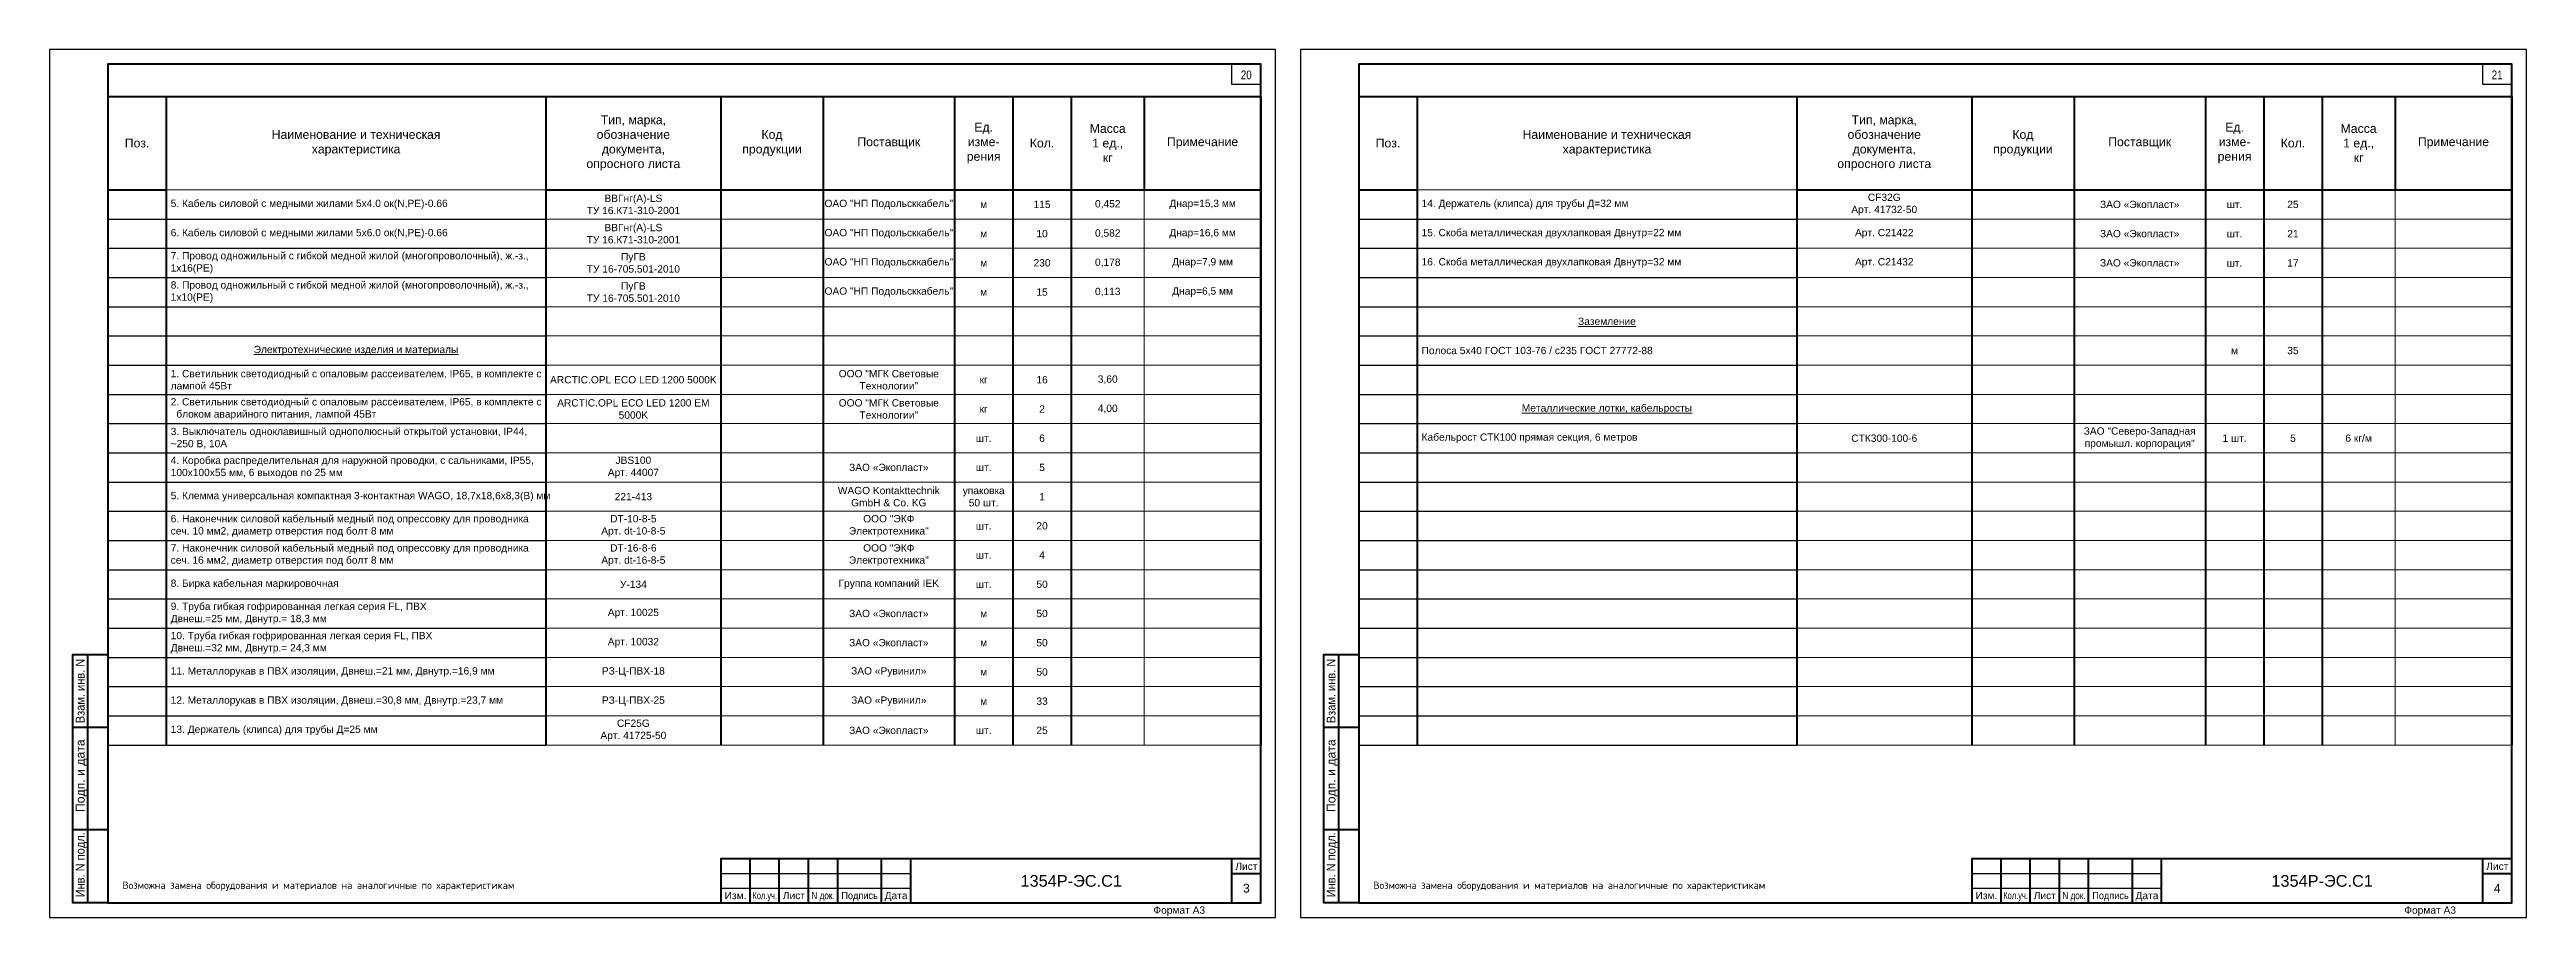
# Paper-space layout 'СПЕЦИФ' of a CAD drawing. Header units: millimetres. Extents: x 0 to 1706, y 0 to 297.
# Drawn here: x 858 to 1706, y 0 to 297 of the extents above; entities that cross this region are included whole.
import ezdxf
from ezdxf.enums import TextEntityAlignment as Align

# ---------------------------------------------------------------- set-up
doc = ezdxf.new("R2010")
doc.units = ezdxf.units.MM
doc.layers.add('$TEXT', color=250, linetype='Continuous')
doc.layers.add('$ФОРМАТКА', color=7, linetype='Continuous')
doc.layers.add('Таbлица текст', color=251, linetype='Continuous', lineweight=15)
doc.styles.add('$Arial2.5', font='arial.ttf', dxfattribs={"height": 2.5})
doc.styles.add('Arial', font='arial.ttf', dxfattribs={"height": 3.5})
doc.styles.add('GOST_B', font='isocpeur.ttf', dxfattribs={"height": 2.5})
doc.styles.add('Аннот2.5', font='arial.ttf', dxfattribs={"height": 2.5})
doc.styles.add('Таблица Arial 2.5', font='arial.ttf', dxfattribs={"width": 0.9, "height": 2.5})

# ---------------------------------------------------------------- blocks, each defined once
blk = doc.blocks.new('*T85')
at = {"layer": 'Таbлица текст', "color": 0, "linetype": 'ByBlock', "lineweight": 50, "transparency": 16777216}
for p, q in [((0, 0), (395, 0)), ((0, 0), (0, -32)), ((20, 0), (20, -32)), ((150, 0), (150, -32)), ((210, 0), (210, -32)), ((245, 0), (245, -32)), ((290, 0), (290, -32)), ((310, 0), (310, -32)), ((330, 0), (330, -32)), ((355, 0), (355, -32)), ((395, 0), (395, -32))]:
    blk.add_line(p, q, dxfattribs=at)
at = {"layer": 'Таbлица текст', "color": 0, "lineweight": 50, "transparency": 16777216}
for p, q in [((0, -32), (20, -32)), ((0, -32), (0, -222)), ((20, -32), (20, -222)), ((150, -32), (395, -32)), ((150, -32), (150, -222)), ((210, -32), (210, -222)), ((245, -32), (245, -222)), ((290, -32), (290, -222)), ((310, -32), (310, -222)), ((330, -32), (330, -222)), ((395, -32), (395, -222))]:
    blk.add_line(p, q, dxfattribs=at)
at = {"layer": 'Таbлица текст', "transparency": 16777216}
for p, q in [((20, -32), (150, -32)), ((355, -32), (355, -222)), ((150, -42), (395, -42)), ((150, -52), (395, -52)), ((150, -62), (395, -62)), ((150, -72), (395, -72)), ((150, -82), (395, -82)), ((150, -92), (395, -92)), ((150, -102), (395, -102)), ((150, -112), (395, -112)), ((150, -122), (395, -122)), ((150, -132), (395, -132)), ((150, -142), (395, -142)), ((150, -152), (395, -152)), ((150, -162), (395, -162)), ((150, -172), (395, -172)), ((150, -182), (395, -182)), ((150, -192), (395, -192)), ((150, -202), (395, -202)), ((150, -212), (395, -212)), ((150, -222), (395, -222))]:
    blk.add_line(p, q, dxfattribs=at)
at = {"layer": 'Таbлица текст', "color": 0, "lineweight": -2, "transparency": 16777216}
for p, q in [((0, -42), (150, -42)), ((0, -52), (150, -52)), ((0, -62), (150, -62)), ((0, -72), (150, -72)), ((0, -82), (150, -82)), ((0, -92), (150, -92)), ((0, -102), (150, -102)), ((0, -112), (150, -112)), ((0, -122), (150, -122)), ((0, -132), (150, -132)), ((0, -142), (150, -142)), ((0, -152), (150, -152)), ((0, -162), (150, -162)), ((0, -172), (150, -172)), ((0, -182), (150, -182)), ((0, -192), (150, -192)), ((0, -202), (150, -202)), ((0, -212), (150, -212)), ((0, -222), (150, -222))]:
    blk.add_line(p, q, dxfattribs=at)
at = {"layer": 'Таbлица текст', "transparency": 16777216}
for s, insert, char_height, width, attachment_point, style in [('{\\W1;Тип, марка,\\Pобозначение \\Pдокумента,\\Pопросного листа}', (180, -16), 3, 58, 5, 'Таблица Arial 2.5'), ('{\\W1;Поз.}', (10, -16), 3, 18, 5, 'Таблица Arial 2.5'), ('{\\W1;Наименование и техническая\\Pхарактеристика}', (85, -16), 3, 128, 5, 'Таблица Arial 2.5'), ('{\\W1;Код\\Pпродукции}', (227.5, -16), 3, 33, 5, 'Таблица Arial 2.5'), ('{\\W1;Поставщик}', (267.5, -16), 3, 43, 5, 'Таблица Arial 2.5'), ('{\\W1;Ед. изме-\\Pрения}', (300, -16), 3, 16, 5, 'Таблица Arial 2.5'), ('{\\W1;Кол.}', (320, -16), 3, 18, 5, 'Таблица Arial 2.5'), ('{\\W1;Масса\\P1 ед.,\\Pкг}', (342.5, -16), 3, 23, 5, 'Таблица Arial 2.5'), ('{\\W1;Примечание}', (375, -16), 3, 38, 5, 'Таблица Arial 2.5'), ('{\\C7;ВВГнг(А)-LS\\PТУ 16.К71-310-2001}', (180, -37), 2.5, 57, 5, '$Arial2.5'), ('5. {\\C7;Кабель силовой с медными жилами 5х4.0 ок(N,PE)-0.66}', (21.5, -37), 2.5, 127, 4, '$Arial2.5'), ('ОАО "НП Подольсккабель"', (267.5, -37), 2.5, 42, 5, '$Arial2.5'), ('м', (300, -37), 2.5, 17, 5, '$Arial2.5'), ('115', (320, -37), 2.5, 17, 5, '$Arial2.5'), ('0,452', (342.5, -37), 2.5, 21, 5, 'Аннот2.5'), ('Днар=15,3 мм', (375, -37), 2.5, 37, 5, '$Arial2.5'), ('6. {\\C7;Кабель силовой с медными жилами 5х6.0 ок(N,PE)-0.66}', (21.5, -47), 2.5, 127, 4, '$Arial2.5'), ('{\\C7;ВВГнг(А)-LS\\PТУ 16.К71-310-2001}', (180, -47), 2.5, 57, 5, '$Arial2.5'), ('ОАО "НП Подольсккабель"', (267.5, -47), 2.5, 42, 5, '$Arial2.5'), ('м', (300, -47), 2.5, 17, 5, '$Arial2.5'), ('10', (320, -47), 2.5, 17, 5, '$Arial2.5'), ('0,582', (342.5, -47), 2.5, 21, 5, 'Аннот2.5'), ('Днар=16,6 мм', (375, -47), 2.5, 37, 5, '$Arial2.5'), ('7. Провод одножильный с гибкой медной жилой (многопроволочный), ж.-з., 1х16(PE)', (21.5, -57), 2.5, 127, 4, '$Arial2.5'), ('ПуГВ\\P{\\fArial|b0|i0|c204|p32;ТУ 16-705.501-2010\\fArial|b1|i0|c204|p32; } ', (180, -57), 2.5, 57, 5, '$Arial2.5'), ('ОАО "НП Подольсккабель"', (267.5, -57), 2.5, 42, 5, '$Arial2.5'), ('м', (300, -57), 2.5, 17, 5, '$Arial2.5'), ('230', (320, -57), 2.5, 17, 5, '$Arial2.5'), ('0,178', (342.5, -57), 2.5, 21, 5, 'Аннот2.5'), ('Днар=7,9 мм', (375, -57), 2.5, 37, 5, '$Arial2.5'), ('8. Провод одножильный с гибкой медной жилой (многопроволочный), ж.-з., 1х10(PE)', (21.5, -67), 2.5, 127, 4, '$Arial2.5'), ('ПуГВ\\P{\\fArial|b0|i0|c204|p32;ТУ 16-705.501-2010\\fArial|b1|i0|c204|p32; } ', (180, -67), 2.5, 57, 5, '$Arial2.5'), ('ОАО "НП Подольсккабель"', (267.5, -67), 2.5, 42, 5, '$Arial2.5'), ('м', (300, -67), 2.5, 17, 5, '$Arial2.5'), ('15', (320, -67), 2.5, 17, 5, '$Arial2.5'), ('0,113', (342.5, -67), 2.5, 21, 5, 'Аннот2.5'), ('Днар=6,5 мм', (375, -67), 2.5, 37, 5, '$Arial2.5'), ('{\\LЭлектротехнические изделия и материалы}', (85, -87), 2.5, 127, 5, '$Arial2.5'), ('1. Светильник светодиодный с опаловым рассеивателем, IP65, в комплекте с лампой 45Вт', (21.5, -97), 2.5, 127, 4, '$Arial2.5'), ('ARCTIC.OPL ECO LED 1200 5000K', (180, -97), 2.5, 57, 5, 'Аннот2.5'), ('ООО "МГК Световые Технологии"', (267.5, -97), 2.5, 42, 5, '$Arial2.5'), ('кг', (300, -97), 2.5, 17, 5, '$Arial2.5'), ('16', (320, -97), 2.5, 17, 5, '$Arial2.5'), ('3,60', (342.5, -97), 2.5, 21, 5, 'Аннот2.5'), ('2. Светильник светодиодный с опаловым рассеивателем, IP65, в комплекте с   блоком аварийного питания, лампой 45Вт', (21.5, -107), 2.5, 127, 4, '$Arial2.5'), ('ARCTIC.OPL ECO LED 1200 EM 5000K', (180, -107), 2.5, 57, 5, '$Arial2.5'), ('ООО "МГК Световые Технологии"', (267.5, -107), 2.5, 42, 5, '$Arial2.5'), ('кг', (300, -107), 2.5, 17, 5, '$Arial2.5'), ('2', (320, -107), 2.5, 17, 5, '$Arial2.5'), ('4,00', (342.5, -107), 2.5, 21, 5, 'Аннот2.5'), ('3. Выключатель одноклавишный однополюсный открытой установки, IP44, ~250 B, 10A', (21.5, -117), 2.5, 127, 4, '$Arial2.5'), ('шт.', (300, -117), 2.5, 17, 5, '$Arial2.5'), ('6', (320, -117), 2.5, 17, 5, '$Arial2.5'), ('4. Коробка распределительная для наружной проводки, с сальниками, IP55, 100х100х55 мм, 6 выходов по 25 мм', (21.5, -127), 2.5, 127, 4, '$Arial2.5'), ('JBS100\\PАрт. 44007', (180, -127), 2.5, 57, 5, 'Аннот2.5'), ('ЗАО «Экопласт»', (267.5, -127), 2.5, 42, 5, 'Аннот2.5'), ('шт.', (300, -127), 2.5, 17, 5, '$Arial2.5'), ('5', (320, -127), 2.5, 17, 5, 'Аннот2.5'), ('5. Клемма универсальная компактная 3-контактная WAGO, 18,7х18,6х8,3(В) мм', (21.5, -137), 2.5, 127, 4, 'Аннот2.5'), ('221-413', (180, -137), 2.5, 57, 5, 'Аннот2.5'), ('WAGO Kontakttechnik GmbH & Co. KG', (267.5, -137), 2.5, 42, 5, 'Аннот2.5'), ('упаковка 50 шт.', (300, -137), 2.5, 17, 5, 'Аннот2.5'), ('1', (320, -137), 2.5, 17, 5, 'Аннот2.5'), ('6. Наконечник силовой кабельный медный под опрессовку для проводника сеч. 10 мм2, диаметр отверстия под болт 8 мм ', (21.5, -147), 2.5, 127, 4, '$Arial2.5'), ('DT-10-8-5\\PАрт. dt-10-8-5', (180, -147), 2.5, 57, 5, 'Аннот2.5'), ('ООО "ЭКФ Электротехника"', (267.5, -147), 2.5, 42, 5, 'Аннот2.5'), ('шт.', (300, -147), 2.5, 17, 5, 'Аннот2.5'), ('20', (320, -147), 2.5, 17, 5, 'Аннот2.5'), ('7. Наконечник силовой кабельный медный под опрессовку для проводника сеч. 16 мм2, диаметр отверстия под болт 8 мм ', (21.5, -157), 2.5, 127, 4, '$Arial2.5'), ('DT-16-8-6\\PАрт. dt-16-8-5', (180, -157), 2.5, 57, 5, 'Аннот2.5'), ('ООО "ЭКФ Электротехника"', (267.5, -157), 2.5, 42, 5, 'Аннот2.5'), ('шт.', (300, -157), 2.5, 17, 5, 'Аннот2.5'), ('4', (320, -157), 2.5, 17, 5, 'Аннот2.5'), ('8. Бирка кабельная маркировочная ', (21.5, -167), 2.5, 127, 4, '$Arial2.5'), ('У-134', (180, -167), 2.5, 57, 5, 'Аннот2.5'), ('Группа компаний IEK', (267.5, -167), 2.5, 42, 5, 'Аннот2.5'), ('шт.', (300, -167), 2.5, 17, 5, 'Аннот2.5'), ('50', (320, -167), 2.5, 17, 5, 'Аннот2.5'), ('9. Труба гибкая гофрированная легкая серия FL, ПВХ\\PДвнеш.=25 мм, Двнутр.= 18,3 мм ', (21.5, -177), 2.5, 127, 4, '$Arial2.5'), ('Арт. 10025', (180, -177), 2.5, 57, 5, 'Аннот2.5'), ('ЗАО «Экопласт»', (267.5, -177), 2.5, 42, 5, 'Аннот2.5'), ('м', (300, -177), 2.5, 17, 5, 'Аннот2.5'), ('50', (320, -177), 2.5, 17, 5, 'Аннот2.5'), ('10. Труба гибкая гофрированная легкая серия FL, ПВХ\\PДвнеш.=32 мм, Двнутр.= 24,3 мм ', (21.5, -187), 2.5, 127, 4, '$Arial2.5'), ('Арт. 10032', (180, -187), 2.5, 57, 5, 'Аннот2.5'), ('ЗАО «Экопласт»', (267.5, -187), 2.5, 42, 5, 'Аннот2.5'), ('м', (300, -187), 2.5, 17, 5, 'Аннот2.5'), ('50', (320, -187), 2.5, 17, 5, 'Аннот2.5'), ('11. Металлорукав в ПВХ изоляции, Двнеш.=21 мм, Двнутр.=16,9 мм ', (21.5, -197), 2.5, 127, 4, '$Arial2.5'), ('РЗ-Ц-ПВХ-18', (180, -197), 2.5, 57, 5, 'Аннот2.5'), ('ЗАО «Рувинил»', (267.5, -197), 2.5, 42, 5, 'Аннот2.5'), ('м', (300, -197), 2.5, 17, 5, 'Аннот2.5'), ('50', (320, -197), 2.5, 17, 5, 'Аннот2.5'), ('12. Металлорукав в ПВХ изоляции, Двнеш.=30,8 мм, Двнутр.=23,7 мм ', (21.5, -207), 2.5, 127, 4, '$Arial2.5'), ('РЗ-Ц-ПВХ-25', (180, -207), 2.5, 57, 5, 'Аннот2.5'), ('ЗАО «Рувинил»', (267.5, -207), 2.5, 42, 5, 'Аннот2.5'), ('м', (300, -207), 2.5, 17, 5, 'Аннот2.5'), ('33', (320, -207), 2.5, 17, 5, 'Аннот2.5'), ('13. Держатель (клипса) для трубы Д=25 мм', (21.5, -217), 2.5, 127, 4, '$Arial2.5'), ('CF25G\\PАрт. 41725-50', (180, -217), 2.5, 57, 5, 'Аннот2.5'), ('ЗАО «Экопласт»', (267.5, -217), 2.5, 42, 5, 'Аннот2.5'), ('шт.', (300, -217), 2.5, 17, 5, 'Аннот2.5'), ('25', (320, -217), 2.5, 17, 5, 'Аннот2.5')]:
    blk.add_mtext(s, dxfattribs=dict(at, insert=insert, char_height=char_height, width=width, attachment_point=attachment_point, style=style))
blk = doc.blocks.new('*T86')
at = {"layer": 'Таbлица текст', "color": 0, "linetype": 'ByBlock', "lineweight": 50, "transparency": 16777216}
for p, q in [((0, 0), (395, 0)), ((0, 0), (0, -32)), ((20, 0), (20, -32)), ((150, 0), (150, -32)), ((210, 0), (210, -32)), ((245, 0), (245, -32)), ((290, 0), (290, -32)), ((310, 0), (310, -32)), ((330, 0), (330, -32)), ((355, 0), (355, -32)), ((395, 0), (395, -32))]:
    blk.add_line(p, q, dxfattribs=at)
at = {"layer": 'Таbлица текст', "color": 0, "lineweight": 50, "transparency": 16777216}
for p, q in [((0, -32), (20, -32)), ((0, -32), (0, -222)), ((20, -32), (20, -222)), ((150, -32), (395, -32)), ((150, -32), (150, -222)), ((210, -32), (210, -222)), ((245, -32), (245, -222)), ((290, -32), (290, -222)), ((310, -32), (310, -222)), ((330, -32), (330, -222)), ((395, -32), (395, -222))]:
    blk.add_line(p, q, dxfattribs=at)
at = {"layer": 'Таbлица текст', "transparency": 16777216}
for p, q in [((20, -32), (150, -32)), ((355, -32), (355, -222)), ((150, -42), (395, -42)), ((150, -52), (395, -52)), ((150, -62), (395, -62)), ((150, -72), (395, -72)), ((150, -82), (395, -82)), ((150, -92), (395, -92)), ((150, -102), (395, -102)), ((150, -112), (395, -112)), ((150, -122), (395, -122)), ((150, -132), (395, -132)), ((150, -142), (395, -142)), ((150, -152), (395, -152)), ((150, -162), (395, -162)), ((150, -172), (395, -172)), ((150, -182), (395, -182)), ((150, -192), (395, -192)), ((150, -202), (395, -202)), ((150, -212), (395, -212)), ((150, -222), (395, -222))]:
    blk.add_line(p, q, dxfattribs=at)
at = {"layer": 'Таbлица текст', "color": 0, "lineweight": -2, "transparency": 16777216}
for p, q in [((0, -42), (150, -42)), ((0, -52), (150, -52)), ((0, -62), (150, -62)), ((0, -72), (150, -72)), ((0, -82), (150, -82)), ((0, -92), (150, -92)), ((0, -102), (150, -102)), ((0, -112), (150, -112)), ((0, -122), (150, -122)), ((0, -132), (150, -132)), ((0, -142), (150, -142)), ((0, -152), (150, -152)), ((0, -162), (150, -162)), ((0, -172), (150, -172)), ((0, -182), (150, -182)), ((0, -192), (150, -192)), ((0, -202), (150, -202)), ((0, -212), (150, -212)), ((0, -222), (150, -222))]:
    blk.add_line(p, q, dxfattribs=at)
at = {"layer": 'Таbлица текст', "transparency": 16777216}
for s, insert, char_height, width, attachment_point, style in [('{\\W1;Тип, марка,\\Pобозначение \\Pдокумента,\\Pопросного листа}', (180, -16), 3, 58, 5, 'Таблица Arial 2.5'), ('{\\W1;Поз.}', (10, -16), 3, 18, 5, 'Таблица Arial 2.5'), ('{\\W1;Наименование и техническая\\Pхарактеристика}', (85, -16), 3, 128, 5, 'Таблица Arial 2.5'), ('{\\W1;Код\\Pпродукции}', (227.5, -16), 3, 33, 5, 'Таблица Arial 2.5'), ('{\\W1;Поставщик}', (267.5, -16), 3, 43, 5, 'Таблица Arial 2.5'), ('{\\W1;Ед. изме-\\Pрения}', (300, -16), 3, 16, 5, 'Таблица Arial 2.5'), ('{\\W1;Кол.}', (320, -16), 3, 18, 5, 'Таблица Arial 2.5'), ('{\\W1;Масса\\P1 ед.,\\Pкг}', (342.5, -16), 3, 23, 5, 'Таблица Arial 2.5'), ('{\\W1;Примечание}', (375, -16), 3, 38, 5, 'Таблица Arial 2.5'), ('CF32G\\PАрт. 41732-50', (180, -37), 2.5, 57, 5, 'Аннот2.5'), ('14. Держатель (клипса) для трубы Д=32 мм', (21.5, -37), 2.5, 127, 4, '$Arial2.5'), ('ЗАО «Экопласт»', (267.5, -37), 2.5, 42, 5, 'Аннот2.5'), ('шт.', (300, -37), 2.5, 17, 5, 'Аннот2.5'), ('25', (320, -37), 2.5, 17, 5, 'Аннот2.5'), ('15. Скоба металлическая двухлапковая Двнутр=22 мм', (21.5, -47), 2.5, 127, 4, '$Arial2.5'), ('Арт. C21422', (180, -47), 2.5, 57, 5, 'Аннот2.5'), ('ЗАО «Экопласт»', (267.5, -47), 2.5, 42, 5, 'Аннот2.5'), ('шт.', (300, -47), 2.5, 17, 5, 'Аннот2.5'), ('21', (320, -47), 2.5, 17, 5, 'Аннот2.5'), ('16. Скоба металлическая двухлапковая Двнутр=32 мм', (21.5, -57), 2.5, 127, 4, '$Arial2.5'), ('Арт. C21432', (180, -57), 2.5, 57, 5, 'Аннот2.5'), ('ЗАО «Экопласт»', (267.5, -57), 2.5, 42, 5, 'Аннот2.5'), ('шт.', (300, -57), 2.5, 17, 5, 'Аннот2.5'), ('17', (320, -57), 2.5, 17, 5, 'Аннот2.5'), ('{\\LЗаземление}', (85, -77), 2.5, 127, 5, 'Аннот2.5'), ('Полоса 5х40 ГОСТ 103-76 / с235 ГОСТ 27772-88', (21.5, -87), 2.5, 127, 4, 'Аннот2.5'), ('м', (300, -87), 2.5, 17, 5, 'Аннот2.5'), ('35', (320, -87), 2.5, 17, 5, 'Аннот2.5'), ('{\\LМеталлические лотки, кабельросты}', (85, -107), 2.5, 127, 5, 'Аннот2.5'), ('Кабельрост СТК100 прямая секция, 6 метров', (21.5, -117), 2.5, 127, 4, 'Аннот2.5'), ('СТК300-100-6', (180, -117), 2.5, 57, 5, 'Аннот2.5'), ('ЗАО "Северо-Западная промышл. корпорация"', (267.5, -117), 2.5, 42, 5, 'Аннот2.5'), ('1 шт.', (300, -117), 2.5, 17, 5, 'Аннот2.5'), ('5', (320, -117), 2.5, 17, 5, 'Аннот2.5'), ('6 кг/м', (342.5, -117), 2.5, 21, 5, 'Аннот2.5')]:
    blk.add_mtext(s, dxfattribs=dict(at, insert=insert, char_height=char_height, width=width, attachment_point=attachment_point, style=style))

psp = doc.layouts.new('СПЕЦИФ')

# ---------------------------------------------------------------- linework, layer by layer
at = {"layer": '$ФОРМАТКА'}
for points in [[(1277.94, 0), (1277.94, 297), (857.94, 297), (857.94, 0)], [(1706.45, 0), (1706.45, 297), (1286.45, 297), (1286.45, 0)]]:
    psp.add_lwpolyline(points, close=True, dxfattribs=at)
at = {"layer": '$ФОРМАТКА', "linetype": 'Continuous', "lineweight": 50}
for points in [[(877.94, 5), (1272.94, 5), (1272.94, 292), (877.94, 292)], [(1306.45, 5), (1701.45, 5), (1701.45, 292), (1306.45, 292)]]:
    psp.add_lwpolyline(points, close=True, dxfattribs=at)
at = {"layer": '$ФОРМАТКА'}
for points in [[(1272.94, 285), (1262.94, 285), (1262.94, 292), (1272.94, 292), (1272.94, 285)], [(1701.45, 285), (1691.45, 285), (1691.45, 292), (1701.45, 292), (1701.45, 285)], [(1087.94, 20), (1087.94, 5)], [(1516.45, 20), (1516.45, 5)], [(1087.94, 15), (1152.94, 15)], [(1087.94, 10), (1152.94, 10)], [(1516.45, 15), (1581.45, 15)], [(1516.45, 10), (1581.45, 10)], [(1097.94, 5), (1097.94, 5)], [(1117.94, 5), (1117.94, 5)], [(1526.45, 5), (1526.45, 5)], [(1546.45, 5), (1546.45, 5)]]:
    psp.add_lwpolyline(points, dxfattribs=at)
at = {"layer": '$ФОРМАТКА', "lineweight": 50}
for points in [[(877.94, 5), (865.94, 5), (865.94, 90), (877.94, 90)], [(870.94, 90), (870.94, 5)], [(1306.45, 5), (1294.45, 5), (1294.45, 90), (1306.45, 90)], [(1299.45, 90), (1299.45, 5)], [(877.94, 65), (865.94, 65)], [(1306.45, 65), (1294.45, 65)], [(877.94, 30), (865.94, 30)], [(1306.45, 30), (1294.45, 30)], [(1097.94, 5), (1097.94, 20)], [(1107.94, 5), (1107.94, 20)], [(1117.94, 5), (1117.94, 20)], [(1127.94, 5), (1127.94, 20)], [(1142.94, 5), (1142.94, 20)], [(1152.94, 5), (1152.94, 20)], [(1262.94, 5), (1262.94, 20)], [(1526.45, 5), (1526.45, 20)], [(1536.45, 5), (1536.45, 20)], [(1546.45, 5), (1546.45, 20)], [(1556.45, 5), (1556.45, 20)], [(1571.45, 5), (1571.45, 20)], [(1581.45, 5), (1581.45, 20)], [(1691.45, 5), (1691.45, 20)], [(1262.94, 15), (1272.94, 15)], [(1691.45, 15), (1701.45, 15)]]:
    psp.add_lwpolyline(points, dxfattribs=at)
at = {"layer": '$ФОРМАТКА', "lineweight": 50, "ltscale": 5}
for points in [[(1272.94, 5), (1272.94, 20), (1152.94, 20), (1087.94, 20), (1087.94, 5)], [(1701.45, 5), (1701.45, 20), (1581.45, 20), (1516.45, 20), (1516.45, 5)]]:
    psp.add_lwpolyline(points, close=True, dxfattribs=at)

# ---------------------------------------------------------------- block references
for name, p in [('*T85', (877.94, 281)), ('*T86', (1306.45, 281))]:
    psp.add_blockref(name, p)

# ---------------------------------------------------------------- texts
at = {"layer": '$TEXT', "style": 'Arial', "width": 0.8}
for s, p in [('20', (1267.89, 288.34)), ('21', (1696.4, 288.34))]:
    psp.add_text(s, height=3, dxfattribs=at).set_placement(p, align=Align.MIDDLE_CENTER)
at = {"layer": '$TEXT', "ltscale": 5, "style": 'GOST_B'}
for p in [(882.94, 9), (1311.45, 9)]:
    psp.add_text('Возможна замена оборудования и материалов на аналогичные по характеристикам', height=2.5, dxfattribs=at).set_placement(p, align=Align.BOTTOM_LEFT)
at = {"layer": '$ФОРМАТКА', "style": 'Arial', "width": 0.9}
for s, p in [('Взам. инв. N', (868.44, 77.5)), ('Взам. инв. N', (1296.95, 77.5)), ('Инв. N подл.', (868.44, 18)), ('Инв. N подл.', (1296.95, 18))]:
    psp.add_text(s, height=3, rotation=90, dxfattribs=at).set_placement(p, align=Align.MIDDLE_CENTER)
at = {"layer": '$ФОРМАТКА', "style": 'Arial'}
for p in [(868.44, 48.5), (1296.95, 48.5)]:
    psp.add_text('Подп. и дата', height=3, rotation=90, dxfattribs=at).set_placement(p, align=Align.MIDDLE_CENTER)
for s, p in [('Лист', (1267.94, 17.5)), ('Лист', (1696.45, 17.5)), ('Изм.', (1092.94, 7.5)), ('Лист', (1112.94, 7.5)), ('Дата', (1147.94, 7.5)), ('Изм.', (1521.45, 7.5)), ('Лист', (1541.45, 7.5)), ('Дата', (1576.45, 7.5)), ('Формат А3', (1244.94, 2.5)), ('Формат А3', (1673.45, 2.5))]:
    psp.add_text(s, height=2.5, dxfattribs=at).set_placement(p, align=Align.MIDDLE_CENTER)
for s, width, p in [('Кол.уч.', 0.7, (1102.94, 7.5)), ('N док.', 0.8, (1122.94, 7.5)), ('Подпись', 0.9, (1135.44, 7.5)), ('Кол.уч.', 0.7, (1531.45, 7.5)), ('N док.', 0.8, (1551.45, 7.5)), ('Подпись', 0.9, (1563.95, 7.5))]:
    psp.add_text(s, height=2.5, dxfattribs=dict(at, width=width)).set_placement(p, align=Align.MIDDLE_CENTER)
at = {"layer": '$ФОРМАТКА', "lineweight": 50, "ltscale": 5, "style": 'Arial'}
for s, height, p in [('1354Р-ЭС.C1', 4, (1207.94, 12.5)), ('3', 3, (1267.94, 10)), ('1354Р-ЭС.C1', 4, (1636.45, 12.5)), ('4', 3, (1696.45, 10))]:
    psp.add_text(s, height=height, dxfattribs=at).set_placement(p, align=Align.MIDDLE_CENTER)

doc.saveas('drawing.dxf')
